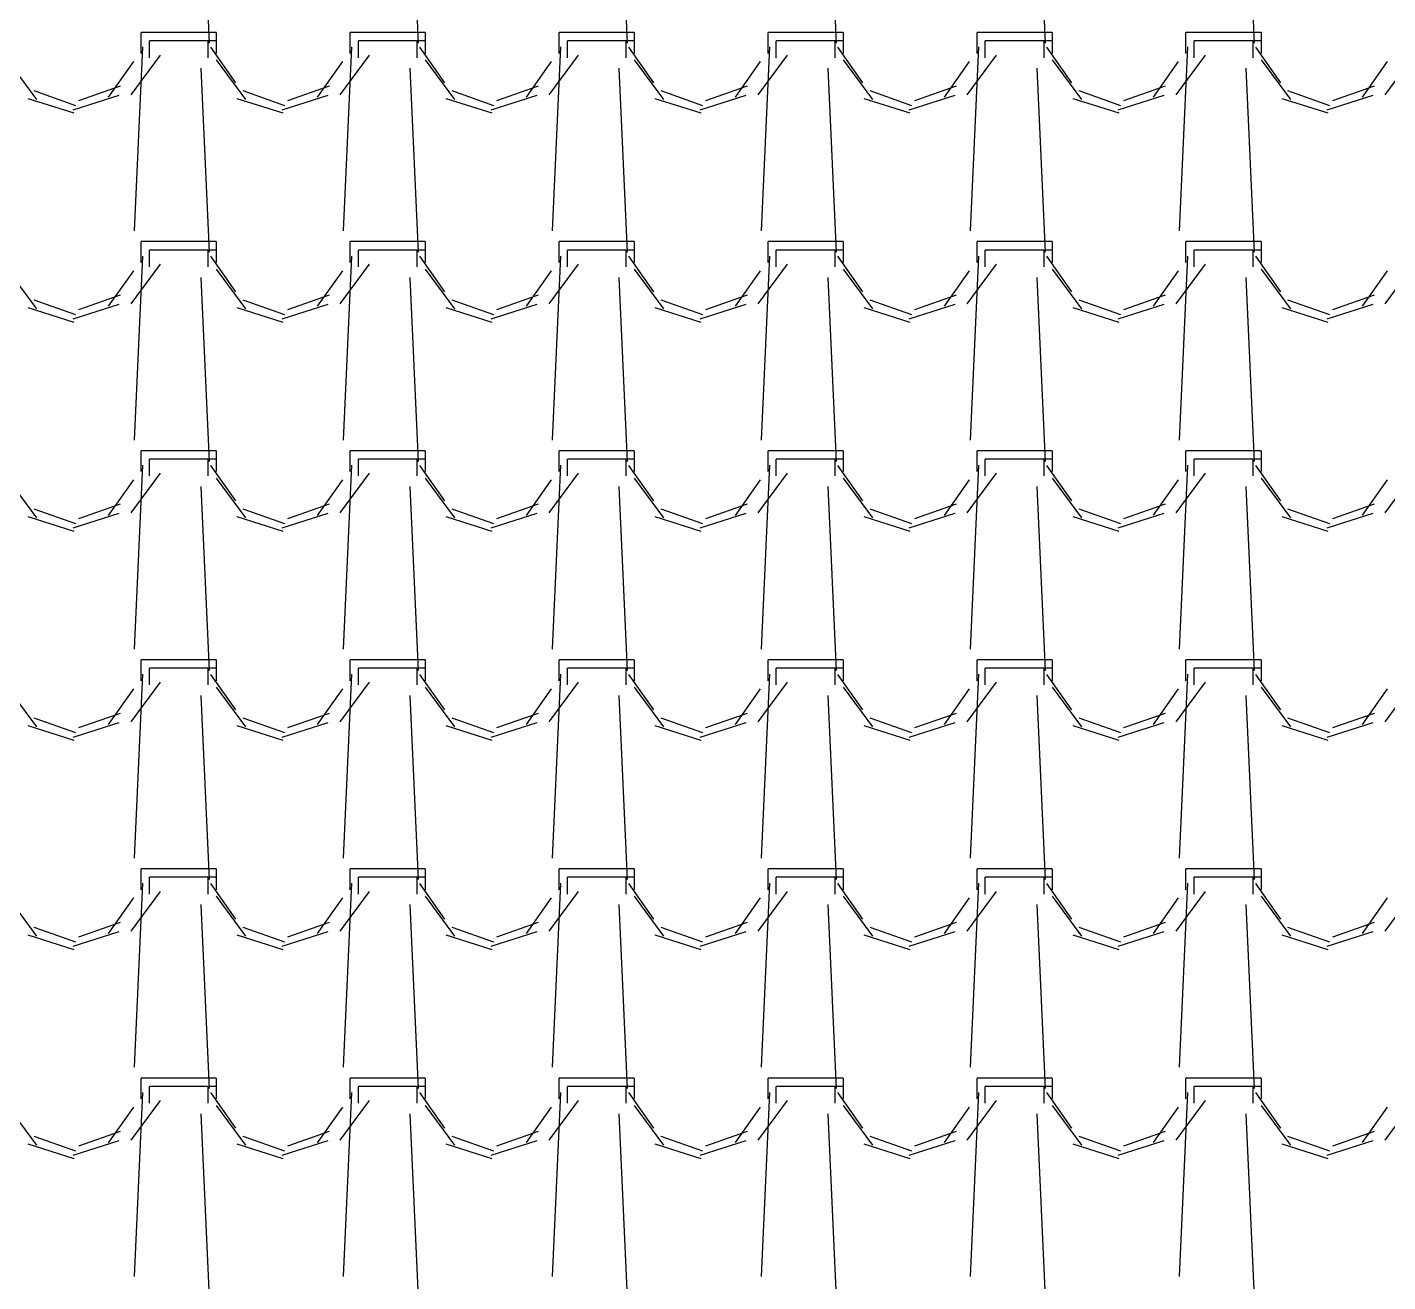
# Model space of a CAD drawing. Header units: millimetres. Extents: x 3923 to 4007, y 744 to 863.
# Drawn here: x 3933.809 to 3935.45, y 842.776 to 844.288 of the extents above; entities that cross this region are included whole.
import ezdxf

# ---------------------------------------------------------------- set-up
doc = ezdxf.new("R2010")
doc.units = ezdxf.units.MM
doc.layers.add('-HIDRO', color=8, linetype='Continuous')

msp = doc.modelspace()

# ---------------------------------------------------------------- linework, layer by layer
at = {"layer": '-HIDRO', "linetype": 'Continuous'}
for p, q in [((3934.0183, 844.4906), (3934.0284, 844.2688)), ((3934.2703, 844.4906), (3934.2804, 844.2688)), ((3934.5223, 844.4906), (3934.5324, 844.2688)), ((3934.7743, 844.4906), (3934.7844, 844.2688)), ((3935.0263, 844.4906), (3935.0364, 844.2688)), ((3935.2783, 844.4906), (3935.2884, 844.2688)), ((3934.0268, 844.2816), (3933.9462, 844.2816)), ((3933.9462, 844.2564), (3933.9462, 844.2816)), ((3934.0268, 844.2715), (3933.9562, 844.2715)), ((3933.9562, 844.2513), (3933.9562, 844.2715)), ((3934.0369, 844.2816), (3934.0268, 844.2816)), ((3934.0268, 844.2715), (3934.0268, 844.2513)), ((3934.0369, 844.2715), (3934.0268, 844.2715)), ((3934.0369, 844.2816), (3934.0369, 844.2564)), ((3934.2788, 844.2816), (3934.1982, 844.2816)), ((3934.1982, 844.2564), (3934.1982, 844.2816)), ((3934.2788, 844.2715), (3934.2082, 844.2715)), ((3934.2082, 844.2513), (3934.2082, 844.2715)), ((3934.2889, 844.2816), (3934.2788, 844.2816)), ((3934.2788, 844.2715), (3934.2788, 844.2513)), ((3934.2889, 844.2715), (3934.2788, 844.2715)), ((3934.2889, 844.2816), (3934.2889, 844.2564)), ((3934.5308, 844.2816), (3934.4502, 844.2816)), ((3934.4502, 844.2564), (3934.4502, 844.2816)), ((3934.5308, 844.2715), (3934.4602, 844.2715)), ((3934.4602, 844.2513), (3934.4602, 844.2715)), ((3934.5409, 844.2816), (3934.5308, 844.2816)), ((3934.5308, 844.2715), (3934.5308, 844.2513)), ((3934.5409, 844.2715), (3934.5308, 844.2715)), ((3934.5409, 844.2816), (3934.5409, 844.2564)), ((3934.7828, 844.2816), (3934.7022, 844.2816)), ((3934.7022, 844.2564), (3934.7022, 844.2816)), ((3934.7828, 844.2715), (3934.7122, 844.2715)), ((3934.7122, 844.2513), (3934.7122, 844.2715)), ((3934.7929, 844.2816), (3934.7828, 844.2816)), ((3934.7828, 844.2715), (3934.7828, 844.2513)), ((3934.7929, 844.2715), (3934.7828, 844.2715)), ((3934.7929, 844.2816), (3934.7929, 844.2564)), ((3935.0348, 844.2816), (3934.9542, 844.2816)), ((3934.9542, 844.2564), (3934.9542, 844.2816)), ((3935.0348, 844.2715), (3934.9642, 844.2715)), ((3934.9642, 844.2513), (3934.9642, 844.2715)), ((3935.0449, 844.2816), (3935.0348, 844.2816)), ((3935.0348, 844.2715), (3935.0348, 844.2513)), ((3935.0449, 844.2715), (3935.0348, 844.2715)), ((3935.0449, 844.2816), (3935.0449, 844.2564)), ((3935.2868, 844.2816), (3935.2062, 844.2816)), ((3935.2062, 844.2564), (3935.2062, 844.2816)), ((3935.2868, 844.2715), (3935.2162, 844.2715)), ((3935.2162, 844.2513), (3935.2162, 844.2715)), ((3935.2969, 844.2816), (3935.2868, 844.2816)), ((3935.2868, 844.2715), (3935.2868, 844.2513)), ((3935.2969, 844.2715), (3935.2868, 844.2715)), ((3935.2969, 844.2816), (3935.2969, 844.2564)), ((3933.9343, 844.2067), (3933.9696, 844.2545)), ((3933.9479, 844.2643), (3933.9378, 844.0425)), ((3934.0299, 844.264), (3934.0601, 844.2212)), ((3934.1863, 844.2067), (3934.2216, 844.2545)), ((3934.1999, 844.2643), (3934.1898, 844.0425)), ((3934.2819, 844.264), (3934.3121, 844.2212)), ((3934.4383, 844.2067), (3934.4736, 844.2545)), ((3934.4519, 844.2643), (3934.4418, 844.0425)), ((3934.5339, 844.264), (3934.5641, 844.2212)), ((3934.6903, 844.2067), (3934.7256, 844.2545)), ((3934.7039, 844.2643), (3934.6938, 844.0425)), ((3934.7859, 844.264), (3934.8161, 844.2212)), ((3934.9423, 844.2067), (3934.9776, 844.2545)), ((3934.9559, 844.2643), (3934.9458, 844.0425)), ((3935.0379, 844.264), (3935.0681, 844.2212)), ((3935.1943, 844.2067), (3935.2296, 844.2545)), ((3935.2079, 844.2643), (3935.1978, 844.0425)), ((3935.2899, 844.264), (3935.3201, 844.2212)), ((3935.4463, 844.2067), (3935.4816, 844.2545)), ((3933.7848, 844.2486), (3933.8201, 844.2008)), ((3933.907, 844.2037), (3933.9373, 844.2466)), ((3934.0183, 844.2386), (3934.0284, 844.0168)), ((3934.0368, 844.2486), (3934.0721, 844.2008)), ((3934.159, 844.2037), (3934.1893, 844.2466)), ((3934.2703, 844.2386), (3934.2804, 844.0168)), ((3934.2888, 844.2486), (3934.3241, 844.2008)), ((3934.411, 844.2037), (3934.4413, 844.2466)), ((3934.5223, 844.2386), (3934.5324, 844.0168)), ((3934.5408, 844.2486), (3934.5761, 844.2008)), ((3934.663, 844.2037), (3934.6933, 844.2466)), ((3934.7743, 844.2386), (3934.7844, 844.0168)), ((3934.7928, 844.2486), (3934.8281, 844.2008)), ((3934.9151, 844.2037), (3934.9453, 844.2466)), ((3935.0263, 844.2386), (3935.0364, 844.0168)), ((3935.0448, 844.2486), (3935.0801, 844.2008)), ((3935.1671, 844.2037), (3935.1973, 844.2466)), ((3935.2783, 844.2386), (3935.2884, 844.0168)), ((3935.2968, 844.2486), (3935.3321, 844.2008)), ((3935.4191, 844.2038), (3935.4493, 844.2466)), ((3933.8711, 844.1999), (3933.9215, 844.2175)), ((3934.1231, 844.1999), (3934.1735, 844.2175)), ((3934.3751, 844.1999), (3934.4255, 844.2175)), ((3934.6271, 844.1999), (3934.6775, 844.2175)), ((3934.8791, 844.1999), (3934.9295, 844.2175)), ((3935.1311, 844.1999), (3935.1815, 844.2175)), ((3935.3831, 844.1999), (3935.4335, 844.2175)), ((3933.8097, 844.2023), (3933.8651, 844.1847)), ((3933.8168, 844.2116), (3933.8672, 844.1939)), ((3933.8645, 844.1886), (3933.9199, 844.2062)), ((3934.0617, 844.2023), (3934.1171, 844.1847)), ((3934.0688, 844.2116), (3934.1192, 844.1939)), ((3934.1165, 844.1886), (3934.1719, 844.2062)), ((3934.3137, 844.2023), (3934.3691, 844.1847)), ((3934.3208, 844.2116), (3934.3712, 844.1939)), ((3934.3685, 844.1886), (3934.4239, 844.2062)), ((3934.5657, 844.2023), (3934.6211, 844.1847)), ((3934.5728, 844.2116), (3934.6232, 844.1939)), ((3934.6205, 844.1886), (3934.6759, 844.2062)), ((3934.8177, 844.2023), (3934.8731, 844.1847)), ((3934.8248, 844.2116), (3934.8752, 844.1939)), ((3934.8725, 844.1886), (3934.9279, 844.2062)), ((3935.0697, 844.2023), (3935.1251, 844.1847)), ((3935.0768, 844.2116), (3935.1272, 844.1939)), ((3935.1245, 844.1886), (3935.1799, 844.2062)), ((3935.3217, 844.2023), (3935.3771, 844.1847)), ((3935.3288, 844.2116), (3935.3792, 844.1939)), ((3935.3765, 844.1886), (3935.4319, 844.2062)), ((3934.0268, 844.0296), (3933.9462, 844.0296)), ((3933.9462, 844.0044), (3933.9462, 844.0296)), ((3934.0268, 844.0195), (3933.9562, 844.0195)), ((3933.9562, 843.9993), (3933.9562, 844.0195)), ((3934.0369, 844.0296), (3934.0268, 844.0296)), ((3934.0268, 844.0195), (3934.0268, 843.9993)), ((3934.0369, 844.0195), (3934.0268, 844.0195)), ((3934.0369, 844.0296), (3934.0369, 844.0044)), ((3934.2788, 844.0296), (3934.1982, 844.0296)), ((3934.1982, 844.0044), (3934.1982, 844.0296)), ((3934.2788, 844.0195), (3934.2082, 844.0195)), ((3934.2082, 843.9993), (3934.2082, 844.0195)), ((3934.2889, 844.0296), (3934.2788, 844.0296)), ((3934.2788, 844.0195), (3934.2788, 843.9993)), ((3934.2889, 844.0195), (3934.2788, 844.0195)), ((3934.2889, 844.0296), (3934.2889, 844.0044)), ((3934.5308, 844.0296), (3934.4502, 844.0296)), ((3934.4502, 844.0044), (3934.4502, 844.0296)), ((3934.5308, 844.0195), (3934.4602, 844.0195)), ((3934.4602, 843.9993), (3934.4602, 844.0195)), ((3934.5409, 844.0296), (3934.5308, 844.0296)), ((3934.5308, 844.0195), (3934.5308, 843.9993)), ((3934.5409, 844.0195), (3934.5308, 844.0195)), ((3934.5409, 844.0296), (3934.5409, 844.0044)), ((3934.7828, 844.0296), (3934.7022, 844.0296)), ((3934.7022, 844.0044), (3934.7022, 844.0296)), ((3934.7828, 844.0195), (3934.7122, 844.0195)), ((3934.7122, 843.9993), (3934.7122, 844.0195)), ((3934.7929, 844.0296), (3934.7828, 844.0296)), ((3934.7828, 844.0195), (3934.7828, 843.9993)), ((3934.7929, 844.0195), (3934.7828, 844.0195)), ((3934.7929, 844.0296), (3934.7929, 844.0044)), ((3935.0348, 844.0296), (3934.9542, 844.0296)), ((3934.9542, 844.0044), (3934.9542, 844.0296)), ((3935.0348, 844.0195), (3934.9642, 844.0195)), ((3934.9642, 843.9993), (3934.9642, 844.0195)), ((3935.0449, 844.0296), (3935.0348, 844.0296)), ((3935.0348, 844.0195), (3935.0348, 843.9993)), ((3935.0449, 844.0195), (3935.0348, 844.0195)), ((3935.0449, 844.0296), (3935.0449, 844.0044)), ((3935.2868, 844.0296), (3935.2062, 844.0296)), ((3935.2062, 844.0044), (3935.2062, 844.0296)), ((3935.2868, 844.0195), (3935.2162, 844.0195)), ((3935.2162, 843.9993), (3935.2162, 844.0195)), ((3935.2969, 844.0296), (3935.2868, 844.0296)), ((3935.2868, 844.0195), (3935.2868, 843.9993)), ((3935.2969, 844.0195), (3935.2868, 844.0195)), ((3935.2969, 844.0296), (3935.2969, 844.0044)), ((3933.9479, 844.0123), (3933.9378, 843.7905)), ((3934.0299, 844.012), (3934.0601, 843.9692)), ((3934.1999, 844.0123), (3934.1898, 843.7905)), ((3934.2819, 844.012), (3934.3121, 843.9692)), ((3934.4519, 844.0123), (3934.4418, 843.7905)), ((3934.5339, 844.012), (3934.5641, 843.9692)), ((3934.7039, 844.0123), (3934.6938, 843.7905)), ((3934.7859, 844.012), (3934.8161, 843.9692)), ((3934.9559, 844.0123), (3934.9458, 843.7905)), ((3935.0379, 844.012), (3935.0681, 843.9692)), ((3935.2079, 844.0123), (3935.1978, 843.7905)), ((3935.2899, 844.012), (3935.3201, 843.9692)), ((3933.7848, 843.9966), (3933.8201, 843.9488)), ((3933.907, 843.9517), (3933.9373, 843.9946)), ((3933.9343, 843.9547), (3933.9696, 844.0025)), ((3934.0183, 843.9866), (3934.0284, 843.7648)), ((3934.0368, 843.9966), (3934.0721, 843.9488)), ((3934.159, 843.9517), (3934.1893, 843.9946)), ((3934.1863, 843.9547), (3934.2216, 844.0025)), ((3934.2703, 843.9866), (3934.2804, 843.7648)), ((3934.2888, 843.9966), (3934.3241, 843.9488)), ((3934.411, 843.9517), (3934.4413, 843.9946)), ((3934.4383, 843.9547), (3934.4736, 844.0025)), ((3934.5223, 843.9866), (3934.5324, 843.7648)), ((3934.5408, 843.9966), (3934.5761, 843.9488)), ((3934.6631, 843.9517), (3934.6933, 843.9946)), ((3934.6903, 843.9547), (3934.7256, 844.0025)), ((3934.7743, 843.9866), (3934.7844, 843.7648)), ((3934.7928, 843.9966), (3934.8281, 843.9488)), ((3934.9151, 843.9517), (3934.9453, 843.9946)), ((3934.9423, 843.9547), (3934.9776, 844.0025)), ((3935.0263, 843.9866), (3935.0364, 843.7648)), ((3935.0448, 843.9966), (3935.0801, 843.9488)), ((3935.1671, 843.9518), (3935.1973, 843.9946)), ((3935.1943, 843.9547), (3935.2296, 844.0025)), ((3935.2783, 843.9866), (3935.2884, 843.7648)), ((3935.2968, 843.9966), (3935.3321, 843.9488)), ((3935.4191, 843.9518), (3935.4493, 843.9946)), ((3935.4463, 843.9547), (3935.4816, 844.0025)), ((3933.8168, 843.9596), (3933.8672, 843.9419)), ((3933.8645, 843.9366), (3933.9199, 843.9542)), ((3933.8711, 843.9479), (3933.9215, 843.9655)), ((3934.0688, 843.9596), (3934.1192, 843.9419)), ((3934.1165, 843.9366), (3934.1719, 843.9542)), ((3934.1231, 843.9479), (3934.1735, 843.9655)), ((3934.3208, 843.9596), (3934.3712, 843.9419)), ((3934.3685, 843.9366), (3934.4239, 843.9542)), ((3934.3751, 843.9479), (3934.4255, 843.9655)), ((3934.5728, 843.9596), (3934.6232, 843.9419)), ((3934.6205, 843.9366), (3934.6759, 843.9542)), ((3934.6271, 843.9479), (3934.6775, 843.9655)), ((3934.8248, 843.9596), (3934.8752, 843.9419)), ((3934.8725, 843.9366), (3934.9279, 843.9542)), ((3934.8791, 843.9479), (3934.9295, 843.9655)), ((3935.0768, 843.9596), (3935.1272, 843.9419)), ((3935.1245, 843.9366), (3935.1799, 843.9542)), ((3935.1311, 843.9479), (3935.1815, 843.9655)), ((3935.3288, 843.9596), (3935.3792, 843.9419)), ((3935.3765, 843.9366), (3935.4319, 843.9542)), ((3935.3831, 843.9479), (3935.4335, 843.9655)), ((3933.8097, 843.9503), (3933.8651, 843.9327)), ((3934.0617, 843.9503), (3934.1171, 843.9327)), ((3934.3137, 843.9503), (3934.3691, 843.9327)), ((3934.5657, 843.9503), (3934.6211, 843.9327)), ((3934.8177, 843.9503), (3934.8731, 843.9327)), ((3935.0697, 843.9503), (3935.1251, 843.9327)), ((3935.3217, 843.9503), (3935.3771, 843.9327)), ((3934.0268, 843.7776), (3933.9462, 843.7776)), ((3933.9462, 843.7524), (3933.9462, 843.7776)), ((3934.0369, 843.7776), (3934.0268, 843.7776)), ((3934.0369, 843.7776), (3934.0369, 843.7524)), ((3934.2788, 843.7776), (3934.1982, 843.7776)), ((3934.1982, 843.7524), (3934.1982, 843.7776)), ((3934.2889, 843.7776), (3934.2788, 843.7776)), ((3934.2889, 843.7776), (3934.2889, 843.7524)), ((3934.5308, 843.7776), (3934.4502, 843.7776)), ((3934.4502, 843.7524), (3934.4502, 843.7776)), ((3934.5409, 843.7776), (3934.5308, 843.7776)), ((3934.5409, 843.7776), (3934.5409, 843.7524)), ((3934.7828, 843.7776), (3934.7022, 843.7776)), ((3934.7022, 843.7524), (3934.7022, 843.7776)), ((3934.7929, 843.7776), (3934.7828, 843.7776)), ((3934.7929, 843.7776), (3934.7929, 843.7524)), ((3935.0348, 843.7776), (3934.9542, 843.7776)), ((3934.9542, 843.7524), (3934.9542, 843.7776)), ((3935.0449, 843.7776), (3935.0348, 843.7776)), ((3935.0449, 843.7776), (3935.0449, 843.7524)), ((3935.2868, 843.7776), (3935.2062, 843.7776)), ((3935.2062, 843.7524), (3935.2062, 843.7776)), ((3935.2969, 843.7776), (3935.2868, 843.7776)), ((3935.2969, 843.7776), (3935.2969, 843.7524)), ((3933.9479, 843.7603), (3933.9378, 843.5385)), ((3934.0268, 843.7675), (3933.9562, 843.7675)), ((3933.9562, 843.7473), (3933.9562, 843.7675)), ((3934.0268, 843.7675), (3934.0268, 843.7473)), ((3934.0369, 843.7675), (3934.0268, 843.7675)), ((3934.0299, 843.76), (3934.0601, 843.7172)), ((3934.1999, 843.7603), (3934.1898, 843.5385)), ((3934.2788, 843.7675), (3934.2082, 843.7675)), ((3934.2082, 843.7473), (3934.2082, 843.7675)), ((3934.2788, 843.7675), (3934.2788, 843.7473)), ((3934.2889, 843.7675), (3934.2788, 843.7675)), ((3934.2819, 843.76), (3934.3121, 843.7172)), ((3934.4519, 843.7603), (3934.4418, 843.5385)), ((3934.5308, 843.7675), (3934.4602, 843.7675)), ((3934.4602, 843.7473), (3934.4602, 843.7675)), ((3934.5308, 843.7675), (3934.5308, 843.7473)), ((3934.5409, 843.7675), (3934.5308, 843.7675)), ((3934.5339, 843.76), (3934.5641, 843.7172)), ((3934.7039, 843.7603), (3934.6938, 843.5385)), ((3934.7828, 843.7675), (3934.7122, 843.7675)), ((3934.7122, 843.7473), (3934.7122, 843.7675)), ((3934.7828, 843.7675), (3934.7828, 843.7473)), ((3934.7929, 843.7675), (3934.7828, 843.7675)), ((3934.7859, 843.76), (3934.8161, 843.7172)), ((3934.9559, 843.7603), (3934.9458, 843.5385)), ((3935.0348, 843.7675), (3934.9642, 843.7675)), ((3934.9642, 843.7473), (3934.9642, 843.7675)), ((3935.0348, 843.7675), (3935.0348, 843.7473)), ((3935.0449, 843.7675), (3935.0348, 843.7675)), ((3935.0379, 843.76), (3935.0681, 843.7172)), ((3935.2079, 843.7603), (3935.1978, 843.5385)), ((3935.2868, 843.7675), (3935.2162, 843.7675)), ((3935.2162, 843.7473), (3935.2162, 843.7675)), ((3935.2868, 843.7675), (3935.2868, 843.7473)), ((3935.2969, 843.7675), (3935.2868, 843.7675)), ((3935.2899, 843.76), (3935.3201, 843.7172)), ((3933.7848, 843.7446), (3933.8201, 843.6968)), ((3933.907, 843.6997), (3933.9373, 843.7426)), ((3933.9343, 843.7027), (3933.9696, 843.7505)), ((3934.0368, 843.7446), (3934.0721, 843.6968)), ((3934.159, 843.6997), (3934.1893, 843.7426)), ((3934.1863, 843.7027), (3934.2216, 843.7505)), ((3934.2888, 843.7446), (3934.3241, 843.6968)), ((3934.411, 843.6997), (3934.4413, 843.7426)), ((3934.4383, 843.7027), (3934.4736, 843.7505)), ((3934.5408, 843.7446), (3934.5761, 843.6968)), ((3934.6631, 843.6997), (3934.6933, 843.7426)), ((3934.6903, 843.7027), (3934.7256, 843.7505)), ((3934.7928, 843.7446), (3934.8281, 843.6968)), ((3934.9151, 843.6997), (3934.9453, 843.7426)), ((3934.9423, 843.7027), (3934.9776, 843.7505)), ((3935.0448, 843.7446), (3935.0801, 843.6968)), ((3935.1671, 843.6998), (3935.1973, 843.7426)), ((3935.1943, 843.7027), (3935.2296, 843.7505)), ((3935.2968, 843.7446), (3935.3321, 843.6968)), ((3935.4191, 843.6998), (3935.4493, 843.7426)), ((3935.4463, 843.7027), (3935.4816, 843.7505)), ((3934.0183, 843.7346), (3934.0284, 843.5128)), ((3934.2703, 843.7346), (3934.2804, 843.5128)), ((3934.5223, 843.7346), (3934.5324, 843.5128)), ((3934.7743, 843.7346), (3934.7844, 843.5128)), ((3935.0263, 843.7346), (3935.0364, 843.5128)), ((3935.2783, 843.7346), (3935.2884, 843.5128)), ((3933.8711, 843.6959), (3933.9215, 843.7135)), ((3934.1231, 843.6959), (3934.1735, 843.7135)), ((3934.3751, 843.6959), (3934.4255, 843.7135)), ((3934.6271, 843.6959), (3934.6775, 843.7135)), ((3934.8791, 843.6959), (3934.9295, 843.7135)), ((3935.0768, 843.7076), (3935.1272, 843.6899)), ((3935.1311, 843.6959), (3935.1815, 843.7135)), ((3935.3288, 843.7076), (3935.3792, 843.6899)), ((3935.3831, 843.6959), (3935.4335, 843.7135)), ((3933.8097, 843.6983), (3933.8651, 843.6806)), ((3933.8168, 843.7076), (3933.8672, 843.6899)), ((3933.8645, 843.6846), (3933.9199, 843.7022)), ((3934.0617, 843.6983), (3934.1171, 843.6806)), ((3934.0688, 843.7076), (3934.1192, 843.6899)), ((3934.1165, 843.6846), (3934.1719, 843.7022)), ((3934.3137, 843.6983), (3934.3691, 843.6806)), ((3934.3208, 843.7076), (3934.3712, 843.6899)), ((3934.3685, 843.6846), (3934.4239, 843.7022)), ((3934.5657, 843.6983), (3934.6211, 843.6806)), ((3934.5728, 843.7076), (3934.6232, 843.6899)), ((3934.6205, 843.6846), (3934.6759, 843.7022)), ((3934.8177, 843.6983), (3934.8731, 843.6806)), ((3934.8248, 843.7076), (3934.8752, 843.6899)), ((3934.8725, 843.6846), (3934.9279, 843.7022)), ((3935.0697, 843.6983), (3935.1251, 843.6806)), ((3935.1245, 843.6846), (3935.1799, 843.7022)), ((3935.3217, 843.6983), (3935.3771, 843.6806)), ((3935.3765, 843.6846), (3935.4319, 843.7022)), ((3934.0268, 843.5256), (3933.9462, 843.5256)), ((3933.9462, 843.5004), (3933.9462, 843.5256)), ((3934.0268, 843.5155), (3933.9562, 843.5155)), ((3933.9562, 843.4953), (3933.9562, 843.5155)), ((3934.0369, 843.5256), (3934.0268, 843.5256)), ((3934.0268, 843.5155), (3934.0268, 843.4953)), ((3934.0369, 843.5155), (3934.0268, 843.5155)), ((3934.0369, 843.5256), (3934.0369, 843.5004)), ((3934.2788, 843.5256), (3934.1982, 843.5256)), ((3934.1982, 843.5004), (3934.1982, 843.5256)), ((3934.2788, 843.5155), (3934.2082, 843.5155)), ((3934.2082, 843.4953), (3934.2082, 843.5155)), ((3934.2889, 843.5256), (3934.2788, 843.5256)), ((3934.2788, 843.5155), (3934.2788, 843.4953)), ((3934.2889, 843.5155), (3934.2788, 843.5155)), ((3934.2889, 843.5256), (3934.2889, 843.5004)), ((3934.5308, 843.5256), (3934.4502, 843.5256)), ((3934.4502, 843.5004), (3934.4502, 843.5256)), ((3934.5308, 843.5155), (3934.4602, 843.5155)), ((3934.4602, 843.4953), (3934.4602, 843.5155)), ((3934.5409, 843.5256), (3934.5308, 843.5256)), ((3934.5308, 843.5155), (3934.5308, 843.4953)), ((3934.5409, 843.5155), (3934.5308, 843.5155)), ((3934.5409, 843.5256), (3934.5409, 843.5004)), ((3934.7828, 843.5256), (3934.7022, 843.5256)), ((3934.7022, 843.5004), (3934.7022, 843.5256)), ((3934.7828, 843.5155), (3934.7122, 843.5155)), ((3934.7122, 843.4953), (3934.7122, 843.5155)), ((3934.7929, 843.5256), (3934.7828, 843.5256)), ((3934.7828, 843.5155), (3934.7828, 843.4953)), ((3934.7929, 843.5155), (3934.7828, 843.5155)), ((3934.7929, 843.5256), (3934.7929, 843.5004)), ((3935.0348, 843.5256), (3934.9542, 843.5256)), ((3934.9542, 843.5004), (3934.9542, 843.5256)), ((3935.0348, 843.5155), (3934.9642, 843.5155)), ((3934.9642, 843.4953), (3934.9642, 843.5155)), ((3935.0449, 843.5256), (3935.0348, 843.5256)), ((3935.0348, 843.5155), (3935.0348, 843.4953)), ((3935.0449, 843.5155), (3935.0348, 843.5155)), ((3935.0449, 843.5256), (3935.0449, 843.5004)), ((3935.2868, 843.5256), (3935.2062, 843.5256)), ((3935.2062, 843.5004), (3935.2062, 843.5256)), ((3935.2868, 843.5155), (3935.2162, 843.5155)), ((3935.2162, 843.4953), (3935.2162, 843.5155)), ((3935.2969, 843.5256), (3935.2868, 843.5256)), ((3935.2868, 843.5155), (3935.2868, 843.4953)), ((3935.2969, 843.5155), (3935.2868, 843.5155)), ((3935.2969, 843.5256), (3935.2969, 843.5004)), ((3933.9343, 843.4507), (3933.9696, 843.4985)), ((3933.9479, 843.5083), (3933.9378, 843.2865)), ((3934.0299, 843.508), (3934.0601, 843.4652)), ((3934.1863, 843.4507), (3934.2216, 843.4985)), ((3934.1999, 843.5083), (3934.1898, 843.2865)), ((3934.2819, 843.508), (3934.3121, 843.4652)), ((3934.4383, 843.4507), (3934.4736, 843.4985)), ((3934.4519, 843.5083), (3934.4418, 843.2865)), ((3934.5339, 843.508), (3934.5641, 843.4652)), ((3934.6903, 843.4507), (3934.7256, 843.4985)), ((3934.7039, 843.5083), (3934.6938, 843.2865)), ((3934.7859, 843.508), (3934.8161, 843.4652)), ((3934.9423, 843.4507), (3934.9776, 843.4985)), ((3934.9559, 843.5083), (3934.9458, 843.2865)), ((3935.0379, 843.508), (3935.0681, 843.4652)), ((3935.1943, 843.4507), (3935.2296, 843.4985)), ((3935.2079, 843.5083), (3935.1978, 843.2865)), ((3935.2899, 843.508), (3935.3201, 843.4652)), ((3935.4463, 843.4507), (3935.4816, 843.4985)), ((3933.7848, 843.4926), (3933.8201, 843.4447)), ((3933.907, 843.4477), (3933.9373, 843.4906)), ((3934.0183, 843.4826), (3934.0284, 843.2608)), ((3934.0368, 843.4926), (3934.0721, 843.4447)), ((3934.159, 843.4477), (3934.1893, 843.4906)), ((3934.2703, 843.4826), (3934.2804, 843.2608)), ((3934.2888, 843.4926), (3934.3241, 843.4447)), ((3934.4111, 843.4477), (3934.4413, 843.4906)), ((3934.5223, 843.4826), (3934.5324, 843.2608)), ((3934.5408, 843.4926), (3934.5761, 843.4447)), ((3934.6631, 843.4477), (3934.6933, 843.4906)), ((3934.7743, 843.4826), (3934.7844, 843.2608)), ((3934.7928, 843.4926), (3934.8281, 843.4447)), ((3934.9151, 843.4478), (3934.9453, 843.4906)), ((3935.0263, 843.4826), (3935.0364, 843.2608)), ((3935.0448, 843.4926), (3935.0801, 843.4447)), ((3935.1671, 843.4478), (3935.1973, 843.4906)), ((3935.2783, 843.4826), (3935.2884, 843.2608)), ((3935.2968, 843.4926), (3935.3321, 843.4447)), ((3935.4191, 843.4478), (3935.4493, 843.4906)), ((3933.8711, 843.4439), (3933.9215, 843.4615)), ((3934.1231, 843.4439), (3934.1735, 843.4615)), ((3934.3751, 843.4439), (3934.4255, 843.4615)), ((3934.6271, 843.4439), (3934.6775, 843.4615)), ((3934.8791, 843.4439), (3934.9295, 843.4615)), ((3935.1311, 843.4439), (3935.1815, 843.4615)), ((3935.3831, 843.4439), (3935.4335, 843.4615)), ((3933.8097, 843.4463), (3933.8651, 843.4286)), ((3933.8168, 843.4556), (3933.8672, 843.4379)), ((3933.8645, 843.4326), (3933.9199, 843.4502)), ((3934.0617, 843.4463), (3934.1171, 843.4286)), ((3934.0688, 843.4556), (3934.1192, 843.4379)), ((3934.1165, 843.4326), (3934.1719, 843.4502)), ((3934.3137, 843.4463), (3934.3691, 843.4286)), ((3934.3208, 843.4556), (3934.3712, 843.4379)), ((3934.3685, 843.4326), (3934.4239, 843.4502)), ((3934.5657, 843.4463), (3934.6211, 843.4286)), ((3934.5728, 843.4556), (3934.6232, 843.4379)), ((3934.6205, 843.4326), (3934.6759, 843.4502)), ((3934.8177, 843.4463), (3934.8731, 843.4286)), ((3934.8248, 843.4556), (3934.8752, 843.4379)), ((3934.8725, 843.4326), (3934.9279, 843.4502)), ((3935.0697, 843.4463), (3935.1251, 843.4286)), ((3935.0768, 843.4556), (3935.1272, 843.4379)), ((3935.1245, 843.4326), (3935.1799, 843.4502)), ((3935.3217, 843.4463), (3935.3771, 843.4286)), ((3935.3288, 843.4556), (3935.3792, 843.4379)), ((3935.3765, 843.4326), (3935.4319, 843.4502)), ((3934.0268, 843.2736), (3933.9462, 843.2736)), ((3933.9462, 843.2484), (3933.9462, 843.2736)), ((3934.0369, 843.2736), (3934.0268, 843.2736)), ((3934.0369, 843.2736), (3934.0369, 843.2484)), ((3934.2788, 843.2736), (3934.1982, 843.2736)), ((3934.1982, 843.2484), (3934.1982, 843.2736)), ((3934.2889, 843.2736), (3934.2788, 843.2736)), ((3934.2889, 843.2736), (3934.2889, 843.2484)), ((3934.5308, 843.2736), (3934.4502, 843.2736)), ((3934.4502, 843.2484), (3934.4502, 843.2736)), ((3934.5409, 843.2736), (3934.5308, 843.2736)), ((3934.5409, 843.2736), (3934.5409, 843.2484)), ((3934.7828, 843.2736), (3934.7022, 843.2736)), ((3934.7022, 843.2484), (3934.7022, 843.2736)), ((3934.7929, 843.2736), (3934.7828, 843.2736)), ((3934.7929, 843.2736), (3934.7929, 843.2484)), ((3935.0348, 843.2736), (3934.9542, 843.2736)), ((3934.9542, 843.2484), (3934.9542, 843.2736)), ((3935.0449, 843.2736), (3935.0348, 843.2736)), ((3935.0449, 843.2736), (3935.0449, 843.2484)), ((3935.2868, 843.2736), (3935.2062, 843.2736)), ((3935.2062, 843.2484), (3935.2062, 843.2736)), ((3935.2969, 843.2736), (3935.2868, 843.2736)), ((3935.2969, 843.2736), (3935.2969, 843.2484)), ((3933.9479, 843.2563), (3933.9378, 843.0345)), ((3934.0268, 843.2635), (3933.9562, 843.2635)), ((3933.9562, 843.2433), (3933.9562, 843.2635)), ((3934.0268, 843.2635), (3934.0268, 843.2433)), ((3934.0369, 843.2635), (3934.0268, 843.2635)), ((3934.0299, 843.256), (3934.0601, 843.2132)), ((3934.1999, 843.2563), (3934.1898, 843.0345)), ((3934.2788, 843.2635), (3934.2082, 843.2635)), ((3934.2082, 843.2433), (3934.2082, 843.2635)), ((3934.2788, 843.2635), (3934.2788, 843.2433)), ((3934.2889, 843.2635), (3934.2788, 843.2635)), ((3934.2819, 843.256), (3934.3121, 843.2132)), ((3934.4519, 843.2563), (3934.4418, 843.0345)), ((3934.5308, 843.2635), (3934.4602, 843.2635)), ((3934.4602, 843.2433), (3934.4602, 843.2635)), ((3934.5308, 843.2635), (3934.5308, 843.2433)), ((3934.5409, 843.2635), (3934.5308, 843.2635)), ((3934.5339, 843.256), (3934.5641, 843.2132)), ((3934.7039, 843.2563), (3934.6938, 843.0345)), ((3934.7828, 843.2635), (3934.7122, 843.2635)), ((3934.7122, 843.2433), (3934.7122, 843.2635)), ((3934.7828, 843.2635), (3934.7828, 843.2433)), ((3934.7929, 843.2635), (3934.7828, 843.2635)), ((3934.7859, 843.256), (3934.8161, 843.2132)), ((3934.9559, 843.2563), (3934.9458, 843.0345)), ((3935.0348, 843.2635), (3934.9642, 843.2635)), ((3934.9642, 843.2433), (3934.9642, 843.2635)), ((3935.0348, 843.2635), (3935.0348, 843.2433)), ((3935.0449, 843.2635), (3935.0348, 843.2635)), ((3935.0379, 843.256), (3935.0681, 843.2132)), ((3935.2079, 843.2563), (3935.1978, 843.0345)), ((3935.2868, 843.2635), (3935.2162, 843.2635)), ((3935.2162, 843.2433), (3935.2162, 843.2635)), ((3935.2868, 843.2635), (3935.2868, 843.2433)), ((3935.2969, 843.2635), (3935.2868, 843.2635)), ((3935.2899, 843.256), (3935.3201, 843.2132)), ((3933.7848, 843.2406), (3933.8201, 843.1927)), ((3933.907, 843.1957), (3933.9373, 843.2386)), ((3933.9343, 843.1987), (3933.9696, 843.2465)), ((3934.0368, 843.2406), (3934.0721, 843.1927)), ((3934.1591, 843.1957), (3934.1893, 843.2386)), ((3934.1863, 843.1987), (3934.2216, 843.2465)), ((3934.2888, 843.2406), (3934.3241, 843.1927)), ((3934.4111, 843.1957), (3934.4413, 843.2386)), ((3934.4383, 843.1987), (3934.4736, 843.2465)), ((3934.5408, 843.2406), (3934.5761, 843.1927)), ((3934.6631, 843.1958), (3934.6933, 843.2386)), ((3934.6903, 843.1987), (3934.7256, 843.2465)), ((3934.7928, 843.2406), (3934.8281, 843.1927)), ((3934.9151, 843.1958), (3934.9453, 843.2386)), ((3934.9423, 843.1987), (3934.9776, 843.2465)), ((3935.0448, 843.2406), (3935.0801, 843.1927)), ((3935.1671, 843.1958), (3935.1973, 843.2386)), ((3935.1943, 843.1987), (3935.2296, 843.2465)), ((3935.2968, 843.2406), (3935.3321, 843.1927)), ((3935.4191, 843.1958), (3935.4493, 843.2386)), ((3935.4463, 843.1987), (3935.4816, 843.2465)), ((3934.0183, 843.2306), (3934.0284, 843.0088)), ((3934.2703, 843.2306), (3934.2804, 843.0088)), ((3934.5223, 843.2306), (3934.5324, 843.0088)), ((3934.7743, 843.2306), (3934.7844, 843.0088)), ((3935.0263, 843.2306), (3935.0364, 843.0088)), ((3935.2783, 843.2306), (3935.2884, 843.0088)), ((3933.8168, 843.2036), (3933.8672, 843.1859)), ((3933.8711, 843.1919), (3933.9215, 843.2095)), ((3934.0688, 843.2036), (3934.1192, 843.1859)), ((3934.1231, 843.1919), (3934.1735, 843.2095)), ((3934.3208, 843.2036), (3934.3712, 843.1859)), ((3934.3751, 843.1919), (3934.4255, 843.2095)), ((3934.5728, 843.2036), (3934.6232, 843.1859)), ((3934.6271, 843.1919), (3934.6775, 843.2095)), ((3934.8248, 843.2036), (3934.8752, 843.1859)), ((3934.8791, 843.1919), (3934.9295, 843.2095)), ((3935.0768, 843.2036), (3935.1272, 843.1859)), ((3935.1311, 843.1919), (3935.1815, 843.2095)), ((3935.3288, 843.2036), (3935.3792, 843.1859)), ((3935.3831, 843.1919), (3935.4335, 843.2095)), ((3933.8097, 843.1943), (3933.8651, 843.1766)), ((3933.8645, 843.1806), (3933.9199, 843.1982)), ((3934.0617, 843.1943), (3934.1171, 843.1766)), ((3934.1165, 843.1806), (3934.1719, 843.1982)), ((3934.3137, 843.1943), (3934.3691, 843.1766)), ((3934.3685, 843.1806), (3934.4239, 843.1982)), ((3934.5657, 843.1943), (3934.6211, 843.1766)), ((3934.6205, 843.1806), (3934.6759, 843.1982)), ((3934.8177, 843.1943), (3934.8731, 843.1766)), ((3934.8725, 843.1806), (3934.9279, 843.1982)), ((3935.0697, 843.1943), (3935.1251, 843.1766)), ((3935.1245, 843.1806), (3935.1799, 843.1982)), ((3935.3217, 843.1943), (3935.3771, 843.1766)), ((3935.3765, 843.1806), (3935.4319, 843.1982)), ((3934.0268, 843.0216), (3933.9462, 843.0216)), ((3933.9462, 842.9964), (3933.9462, 843.0216)), ((3934.0369, 843.0216), (3934.0268, 843.0216)), ((3934.0369, 843.0216), (3934.0369, 842.9964)), ((3934.2788, 843.0216), (3934.1982, 843.0216)), ((3934.1982, 842.9964), (3934.1982, 843.0216)), ((3934.2889, 843.0216), (3934.2788, 843.0216)), ((3934.2889, 843.0216), (3934.2889, 842.9964)), ((3934.5308, 843.0216), (3934.4502, 843.0216)), ((3934.4502, 842.9964), (3934.4502, 843.0216)), ((3934.5409, 843.0216), (3934.5308, 843.0216)), ((3934.5409, 843.0216), (3934.5409, 842.9964)), ((3934.7828, 843.0216), (3934.7022, 843.0216)), ((3934.7022, 842.9964), (3934.7022, 843.0216)), ((3934.7929, 843.0216), (3934.7828, 843.0216)), ((3934.7929, 843.0216), (3934.7929, 842.9964)), ((3935.0348, 843.0216), (3934.9542, 843.0216)), ((3934.9542, 842.9964), (3934.9542, 843.0216)), ((3935.0449, 843.0216), (3935.0348, 843.0216)), ((3935.0449, 843.0216), (3935.0449, 842.9964)), ((3935.2868, 843.0216), (3935.2062, 843.0216)), ((3935.2062, 842.9964), (3935.2062, 843.0216)), ((3935.2969, 843.0216), (3935.2868, 843.0216)), ((3935.2969, 843.0216), (3935.2969, 842.9964)), ((3933.9479, 843.0043), (3933.9378, 842.7825)), ((3934.0268, 843.0115), (3933.9562, 843.0115)), ((3933.9562, 842.9913), (3933.9562, 843.0115)), ((3934.0268, 843.0115), (3934.0268, 842.9913)), ((3934.0369, 843.0115), (3934.0268, 843.0115)), ((3934.0299, 843.004), (3934.0601, 842.9612)), ((3934.1999, 843.0043), (3934.1898, 842.7825)), ((3934.2788, 843.0115), (3934.2082, 843.0115)), ((3934.2082, 842.9913), (3934.2082, 843.0115)), ((3934.2788, 843.0115), (3934.2788, 842.9913)), ((3934.2889, 843.0115), (3934.2788, 843.0115)), ((3934.2819, 843.004), (3934.3121, 842.9612)), ((3934.4519, 843.0043), (3934.4418, 842.7825)), ((3934.5308, 843.0115), (3934.4602, 843.0115)), ((3934.4602, 842.9913), (3934.4602, 843.0115)), ((3934.5308, 843.0115), (3934.5308, 842.9913)), ((3934.5409, 843.0115), (3934.5308, 843.0115)), ((3934.5339, 843.004), (3934.5641, 842.9612)), ((3934.7039, 843.0043), (3934.6938, 842.7825)), ((3934.7828, 843.0115), (3934.7122, 843.0115)), ((3934.7122, 842.9913), (3934.7122, 843.0115)), ((3934.7828, 843.0115), (3934.7828, 842.9913)), ((3934.7929, 843.0115), (3934.7828, 843.0115)), ((3934.7859, 843.004), (3934.8161, 842.9612)), ((3934.9559, 843.0043), (3934.9458, 842.7825)), ((3935.0348, 843.0115), (3934.9642, 843.0115)), ((3934.9642, 842.9913), (3934.9642, 843.0115)), ((3935.0348, 843.0115), (3935.0348, 842.9913)), ((3935.0449, 843.0115), (3935.0348, 843.0115)), ((3935.0379, 843.004), (3935.0681, 842.9612)), ((3935.2079, 843.0043), (3935.1978, 842.7825)), ((3935.2868, 843.0115), (3935.2162, 843.0115)), ((3935.2162, 842.9913), (3935.2162, 843.0115)), ((3935.2868, 843.0115), (3935.2868, 842.9913)), ((3935.2969, 843.0115), (3935.2868, 843.0115)), ((3935.2899, 843.004), (3935.3201, 842.9612)), ((3933.7848, 842.9886), (3933.8201, 842.9407)), ((3933.907, 842.9437), (3933.9373, 842.9866)), ((3933.9343, 842.9467), (3933.9696, 842.9945)), ((3934.0368, 842.9886), (3934.0721, 842.9407)), ((3934.1591, 842.9437), (3934.1893, 842.9866)), ((3934.1863, 842.9467), (3934.2216, 842.9945)), ((3934.2888, 842.9886), (3934.3241, 842.9407)), ((3934.4111, 842.9438), (3934.4413, 842.9866)), ((3934.4383, 842.9467), (3934.4736, 842.9945)), ((3934.5408, 842.9886), (3934.5761, 842.9407)), ((3934.6631, 842.9438), (3934.6933, 842.9866)), ((3934.6903, 842.9467), (3934.7256, 842.9945)), ((3934.7928, 842.9886), (3934.8281, 842.9407)), ((3934.9151, 842.9438), (3934.9453, 842.9866)), ((3934.9423, 842.9467), (3934.9776, 842.9945)), ((3935.0448, 842.9886), (3935.0801, 842.9407)), ((3935.1671, 842.9438), (3935.1973, 842.9866)), ((3935.1943, 842.9467), (3935.2296, 842.9945)), ((3935.2968, 842.9886), (3935.3321, 842.9407)), ((3935.4191, 842.9438), (3935.4493, 842.9866)), ((3935.4463, 842.9467), (3935.4816, 842.9945)), ((3934.0183, 842.9786), (3934.0284, 842.7568)), ((3934.2703, 842.9786), (3934.2804, 842.7568)), ((3934.5223, 842.9786), (3934.5324, 842.7568)), ((3934.7743, 842.9786), (3934.7844, 842.7568)), ((3935.0263, 842.9786), (3935.0364, 842.7568)), ((3935.2783, 842.9786), (3935.2884, 842.7568)), ((3933.8711, 842.9398), (3933.9215, 842.9575)), ((3934.1231, 842.9398), (3934.1735, 842.9575)), ((3934.3751, 842.9398), (3934.4255, 842.9575)), ((3934.6271, 842.9398), (3934.6775, 842.9575)), ((3934.8791, 842.9398), (3934.9295, 842.9575)), ((3935.1311, 842.9398), (3935.1815, 842.9575)), ((3935.3831, 842.9398), (3935.4335, 842.9575)), ((3933.8097, 842.9423), (3933.8651, 842.9246)), ((3933.8168, 842.9516), (3933.8672, 842.9339)), ((3933.8645, 842.9286), (3933.9199, 842.9462)), ((3934.0617, 842.9423), (3934.1171, 842.9246)), ((3934.0688, 842.9516), (3934.1192, 842.9339)), ((3934.1165, 842.9286), (3934.1719, 842.9462)), ((3934.3137, 842.9423), (3934.3691, 842.9246)), ((3934.3208, 842.9516), (3934.3712, 842.9339)), ((3934.3685, 842.9286), (3934.4239, 842.9462)), ((3934.5657, 842.9423), (3934.6211, 842.9246)), ((3934.5728, 842.9516), (3934.6232, 842.9339)), ((3934.6205, 842.9286), (3934.6759, 842.9462)), ((3934.8177, 842.9423), (3934.8731, 842.9246)), ((3934.8248, 842.9516), (3934.8752, 842.9339)), ((3934.8725, 842.9286), (3934.9279, 842.9462)), ((3935.0697, 842.9423), (3935.1251, 842.9246)), ((3935.0768, 842.9516), (3935.1272, 842.9339)), ((3935.1245, 842.9286), (3935.1799, 842.9462)), ((3935.3217, 842.9423), (3935.3771, 842.9246)), ((3935.3288, 842.9516), (3935.3792, 842.9339)), ((3935.3765, 842.9286), (3935.4319, 842.9462))]:
    msp.add_line(p, q, dxfattribs=at)

doc.saveas('drawing.dxf')
